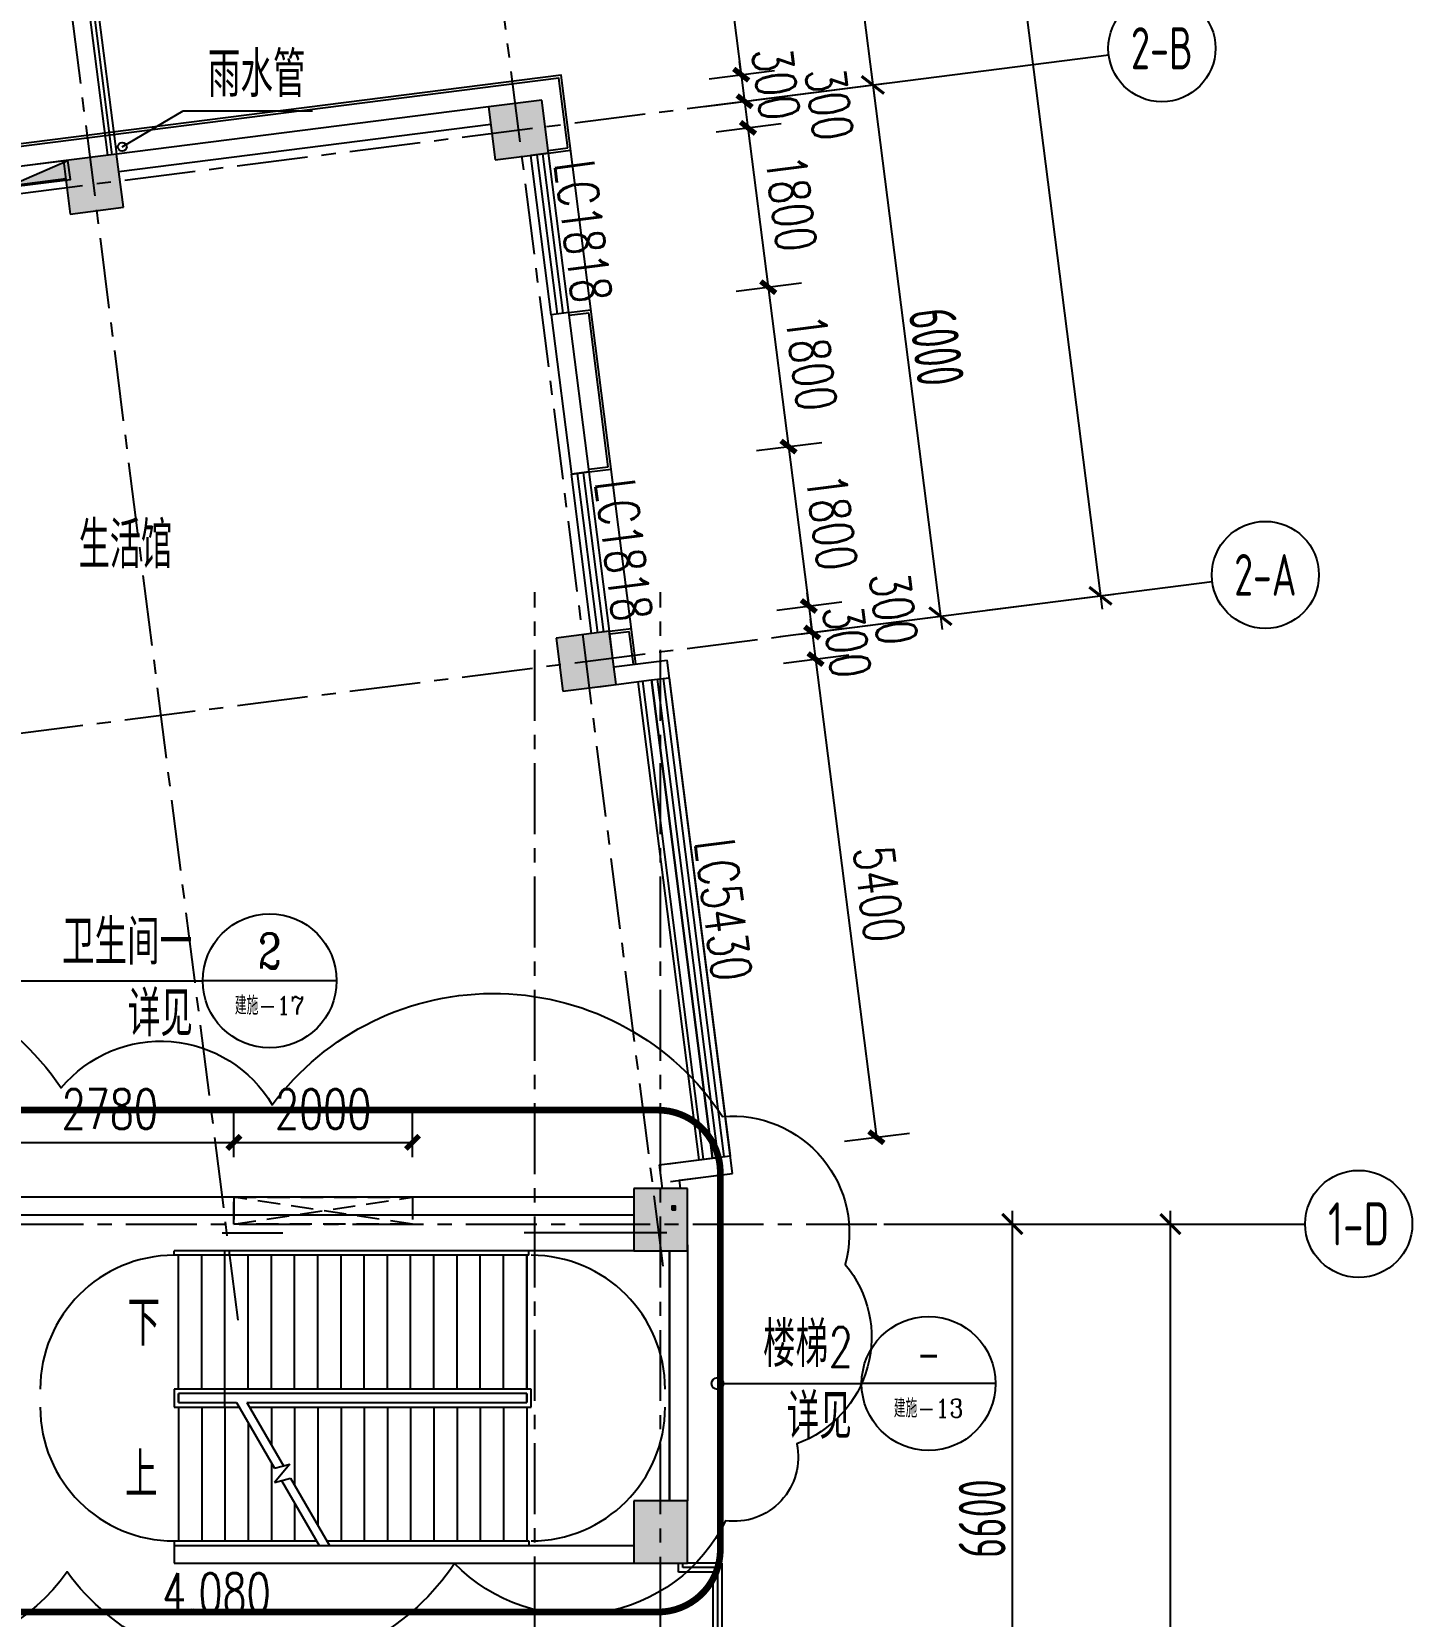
# Model space of a CAD drawing. Header units: millimetres. Extents: x -1048436 to -185795, y -983427 to 400387.
# Drawn here: x -685797 to -670333, y -341189 to -323434 of the extents above; entities that cross this region are included whole.
import ezdxf
from ezdxf.enums import TextEntityAlignment as Align

# ---------------------------------------------------------------- set-up
doc = ezdxf.new("R2010")
doc.units = ezdxf.units.MM
doc.header["$LTSCALE"] = 500
for name, pattern in [('( Dashed )', [0.75, 0.5, -0.25]), ('DASH', [0.35, 0.25, -0.1]), ('一层轴网$0$CENTER', [50.8, 31.75, -6.35, 6.35, -6.35])]:
    doc.linetypes.add(name, pattern=pattern)
for name, color, linetype in [('AXIS_TEXT', 7, 'Continuous'), ('COLUMN', 254, 'Continuous'), ('DIM_IDEN', 3, 'Continuous'), ('DIM_LEAD', 3, 'Continuous'), ('DIM_SYMB', 3, 'Continuous'), ('P-消火栓-VPIPE', 1, 'Continuous'), ('PROMPT', 1, 'Continuous'), ('PUB_DIM', 3, 'Continuous'), ('PUB_HATCH', 8, 'Continuous'), ('PUB_TEXT', 7, 'Continuous'), ('STAIR', 2, 'Continuous'), ('WINDOW', 4, 'Continuous'), ('WINDOW_TEXT', 7, 'Continuous'), ('一层轴网$0$建-文字', 4, 'Continuous'), ('一层轴网$0$建-符号', 150, 'Continuous'), ('一层轴网$0$建-轴线', 1, '一层轴网$0$CENTER'), ('建-墙', 254, 'Continuous'), ('建-屋面-排水沟落水口', 175, 'Continuous'), ('建-幕墙', 140, 'Continuous'), ('建-文字', 4, 'Continuous'), ('建-楼梯-扶手栏杆', 3, 'Continuous'), ('建-符号-箭头', 13, 'Continuous')]:
    doc.layers.add(name, color=color, linetype=linetype)
doc.layers.add('建-修改云', color=30, linetype='Continuous', plot=False)
doc.layers.add('建-非打-01', color=6, linetype='Continuous', plot=False)
doc.styles.add('_TCH_DIM', font='SIMPLEX', dxfattribs={"bigfont": 'GBCBIG'})
doc.styles.add('_TCH_DIM_T3', font='SIMPLEX', dxfattribs={"width": 0.705882, "bigfont": 'GBCBIG'})
doc.styles.add('_TCH_LABEL', font='COMPLEX', dxfattribs={"bigfont": 'GBCBIG'})
doc.styles.add('_TCH_WINDOW', font='SIMPLEX', dxfattribs={"height": 3.5, "bigfont": 'GBCBIG'})
doc.styles.add('COMPLEX', font='COMPLEX')
doc.styles.add('XD2008', font='xd-hzs.shx', dxfattribs={"width": 0.7, "bigfont": 'xd-hztxt.shx'})
doc.styles.add('一层轴网$0$XD2008', font='xd-hzs.shx', dxfattribs={"width": 0.7, "bigfont": 'xd-hztxt.shx'})
doc.styles.add('一层轴网$0$XD2008_T3', font='xd-hzs.shx', dxfattribs={"width": 0.7, "bigfont": 'xd-hztxt.shx'})
doc.dimstyles.new('_TCH_ARCH&&150', dxfattribs={"dimtxt": 446.25, "dimasz": 150, "dimexe": 375, "dimexo": 450, "dimgap": 150, "dimtad": 1, "dimdec": 0, "dimzin": 0, "dimdsep": 46, "dimtxsty": '_TCH_DIM_T3', "dimblk": 'ARCHTICK', "dimcen": 0.09, "dimclrt": 7, "dimazin": 2, "dimtfac": 1, "dimtdec": 0, "dimtix": 1, "dimtmove": 2, "dimatfit": 3, "dimldrblk": 'ARCHTICK', "dimfxl": 1, "dimtolj": 1, "dimtzin": 0, "dimarcsym": 0})
doc.dimstyles.new('一层轴网$0$XD100&&150', dxfattribs={"dimtxt": 525, "dimasz": 225, "dimexe": 150, "dimexo": 150, "dimgap": 75, "dimtad": 1, "dimdec": 0, "dimdsep": 46, "dimtxsty": '一层轴网$0$XD2008_T3', "dimblk": '一层轴网$0$_ARCHTICK', "dimcen": 2.5, "dimdle": 150, "dimclrt": 7, "dimaunit": 1, "dimadec": 0, "dimazin": 0, "dimtfac": 1, "dimtdec": 0, "dimtix": 1, "dimtmove": 0, "dimatfit": 3, "dimfxl": 1, "dimtolj": 1, "dimtzin": 0, "dimarcsym": 0})

# ---------------------------------------------------------------- blocks, each defined once
blk = doc.blocks.new('_AXISO')
blk.add_circle((0, 0), 0.5)
at = {"layer": 'AXIS_TEXT', "style": 'COMPLEX', "width": 1.041667}
blk.add_attdef('A', text='', height=0.56, dxfattribs=at).set_placement((-0.25, -0.28), (0.25, -0.28), align=Align.FIT)
blk = doc.blocks.new('一层轴网$0$_ARCHTICK')
at = {"color": 0, "linetype": 'ByBlock', "const_width": 0.15}
blk.add_lwpolyline([(-0.5, -0.5), (0.5, 0.5)], dxfattribs=at)
blk = doc.blocks.new('*D2931')
at = {"layer": 'Defpoints', "color": 0, "transparency": 16777216}
for p in [(77110, 19800), (78550, 19800), (77110, 13200)]:
    blk.add_point(p, dxfattribs=at)
at = {"layer": '一层轴网$0$建-符号', "color": 0, "lineweight": -2, "transparency": 16777216}
for p, q in [((78550, 13050), (78550, 19950)), ((77260, 19800), (78700, 19800)), ((77260, 13200), (78700, 13200))]:
    blk.add_line(p, q, dxfattribs=at)
at = {"layer": '一层轴网$0$建-符号', "color": 0, "lineweight": -2, "transparency": 16777216, "xscale": 225, "yscale": 225, "zscale": 225}
for p, rotation in [((78550, 19800), 90), ((78550, 13200), 270)]:
    blk.add_blockref('一层轴网$0$_ARCHTICK', p, dxfattribs=dict(at, rotation=rotation))
at = {"layer": '一层轴网$0$建-符号', "color": 7, "transparency": 16777216, "insert": (78212, 16500), "char_height": 525, "attachment_point": 5, "rotation": 90, "style": '一层轴网$0$XD2008_T3'}
blk.add_mtext('\\A1;6600', dxfattribs=at)
blk = doc.blocks.new('*D2934')
at = {"layer": 'Defpoints', "color": 0, "transparency": 16777216}
for p in [(78925, 19800), (80320, 19800), (78925, 0)]:
    blk.add_point(p, dxfattribs=at)
at = {"layer": '一层轴网$0$建-符号', "color": 0, "lineweight": -2, "transparency": 16777216}
for p, q in [((80320, -150), (80320, 19950)), ((79075, 19800), (80470, 19800)), ((79075, 0), (80470, 0))]:
    blk.add_line(p, q, dxfattribs=at)
at = {"layer": '一层轴网$0$建-符号', "color": 0, "lineweight": -2, "transparency": 16777216, "xscale": 225, "yscale": 225, "zscale": 225}
for p, rotation in [((80320, 19800), 90), ((80320, 0), 270)]:
    blk.add_blockref('一层轴网$0$_ARCHTICK', p, dxfattribs=dict(at, rotation=rotation))
at = {"layer": '一层轴网$0$建-符号', "color": 7, "transparency": 16777216, "insert": (79982.5, 9900), "char_height": 525, "attachment_point": 5, "rotation": 90, "style": '一层轴网$0$XD2008_T3'}
blk.add_mtext('\\A1;19800', dxfattribs=at)
blk = doc.blocks.new('*D2947')
at = {"layer": 'Defpoints', "color": 0, "transparency": 16777216}
for p in [(75070, 35746), (76987, 32563), (75499, 32373)]:
    blk.add_point(p, dxfattribs=at)
at = {"layer": '一层轴网$0$建-符号', "color": 0, "lineweight": -2, "transparency": 16777216}
for p, q in [((76539, 36084), (77006, 32414)), ((75219, 35765), (76707, 35954)), ((75648, 32392), (77136, 32582))]:
    blk.add_line(p, q, dxfattribs=at)
at = {"layer": '一层轴网$0$建-符号', "color": 0, "lineweight": -2, "transparency": 16777216, "xscale": 225, "yscale": 225, "zscale": 225}
for p, rotation in [((76558, 35935), 97.24752617045687), ((76987, 32563), 277.2475261704569)]:
    blk.add_blockref('一层轴网$0$_ARCHTICK', p, dxfattribs=dict(at, rotation=rotation))
at = {"layer": '一层轴网$0$建-符号', "color": 7, "transparency": 16777216, "insert": (77107, 34292), "char_height": 525, "attachment_point": 5, "rotation": 277.2475, "style": '一层轴网$0$XD2008_T3'}
blk.add_mtext('\\A1;3400', dxfattribs=at)
blk = doc.blocks.new('*D2948')
at = {"layer": 'Defpoints', "color": 0, "transparency": 16777216}
for p in [(75499, 32373), (77744, 26611), (76256, 26421)]:
    blk.add_point(p, dxfattribs=at)
at = {"layer": '一层轴网$0$建-符号', "color": 0, "lineweight": -2, "transparency": 16777216}
for p, q in [((76968, 32711), (77763, 26462)), ((75648, 32392), (77136, 32582)), ((76405, 26440), (77893, 26629))]:
    blk.add_line(p, q, dxfattribs=at)
at = {"layer": '一层轴网$0$建-符号', "color": 0, "lineweight": -2, "transparency": 16777216, "xscale": 225, "yscale": 225, "zscale": 225}
for p, rotation in [((76987, 32563), 97.24752617045682), ((77744, 26611), 277.2475261704568)]:
    blk.add_blockref('一层轴网$0$_ARCHTICK', p, dxfattribs=dict(at, rotation=rotation))
at = {"layer": '一层轴网$0$建-符号', "color": 7, "transparency": 16777216, "insert": (77700, 29629), "char_height": 525, "attachment_point": 5, "rotation": 277.2475, "style": '一层轴网$0$XD2008_T3'}
blk.add_mtext('\\A1;6000', dxfattribs=at)
blk = doc.blocks.new('*D2949')
at = {"layer": 'Defpoints', "color": 0, "transparency": 16777216}
for p in [(71304, 80226), (79537, 26839), (78116, 26658)]:
    blk.add_point(p, dxfattribs=at)
at = {"layer": '一层轴网$0$建-符号', "color": 0, "lineweight": -2, "transparency": 16777216}
for p, q in [((72706, 80556), (79556, 26690)), ((71452, 80245), (72873, 80426)), ((78265, 26677), (79686, 26857))]:
    blk.add_line(p, q, dxfattribs=at)
at = {"layer": '一层轴网$0$建-符号', "color": 0, "lineweight": -2, "transparency": 16777216, "xscale": 225, "yscale": 225, "zscale": 225}
for p, rotation in [((72725, 80407), 97.24752617045664), ((79537, 26839), 277.2475261704566)]:
    blk.add_blockref('一层轴网$0$_ARCHTICK', p, dxfattribs=dict(at, rotation=rotation))
at = {"layer": '一层轴网$0$建-符号', "color": 7, "transparency": 16777216, "insert": (76466, 53665), "char_height": 525, "attachment_point": 5, "rotation": 277.2475, "style": '一层轴网$0$XD2008_T3'}
blk.add_mtext('\\A1;54000', dxfattribs=at)
blk = doc.blocks.new('PA-X单栓')
blk.add_line((-162, 57), (325, 200))
blk.add_lwpolyline([(-162, 57), (325, 57), (325, 200), (-162, 200)], close=True)
blk.add_solid([(325, 57), (325, 200), (-162, 57)])
blk = doc.blocks.new('fghfgh')
at = {"layer": 'P-消火栓-VPIPE', "linetype": 'ByBlock', "xscale": 1.5, "yscale": 1.5, "zscale": 1.5, "rotation": 7.247243935561958}
blk.add_blockref('PA-X单栓', (-685837, -325235), dxfattribs=at)
blk = doc.blocks.new('A$C4F09042B')
at = {"layer": 'DIM_LEAD'}
for p, q in [((137036, 67294), (137719, 67696)), ((137719, 67696), (139169, 67696))]:
    blk.add_line(p, q, dxfattribs=at)
at = {"layer": '建-屋面-排水沟落水口'}
blk.add_circle((137036, 67294), 50, dxfattribs=at)
at = {"layer": 'PUB_TEXT', "style": '_TCH_DIM'}
blk.add_text('雨水管', height=506.4, dxfattribs=at).set_placement((137995, 67853))
blk = doc.blocks.new('A$C5F49506C')
at = {"layer": '建-幕墙'}
for p, q in [((-68192, 67252), (-67974, 67284)), ((-68188, 67223), (-67941, 67258)), ((-67961, 65437), (-67713, 65469)), ((-67957, 65407), (-67739, 65435)), ((-67738, 63681), (-67520, 63709)), ((-67734, 63652), (-67486, 63683)), ((-67507, 61866), (-67259, 61897)), ((-67503, 61836), (-67285, 61864))]:
    blk.add_line(p, q, dxfattribs=at)
for points in [[(-67209, 61501), (-68048, 68098), (-76628, 67006), (-76597, 66758)], [(-67974, 67284), (-68074, 68064), (-76595, 66980), (-76567, 66762)], [(-67520, 63709), (-67739, 65435)], [(-67238, 61497), (-67285, 61864)]]:
    blk.add_lwpolyline(points, dxfattribs=at)
blk = doc.blocks.new('_ArchTick')
at = {"color": 0, "linetype": 'ByBlock', "const_width": 0.4}
blk.add_lwpolyline([(-0.5, -0.5), (0.5, 0.5)], dxfattribs=at)
blk = doc.blocks.new('*D2975')
at = {"layer": 'Defpoints', "color": 0, "transparency": 16777216}
for p in [(-69713, 56140), (-71713, 55525), (-69713, 55525)]:
    blk.add_point(p, dxfattribs=at)
at = {"layer": 'PUB_DIM', "color": 0, "lineweight": -2, "transparency": 16777216}
for p, q in [((-71713, 55975), (-71713, 56515)), ((-69713, 55975), (-69713, 56515)), ((-71713, 56140), (-69713, 56140))]:
    blk.add_line(p, q, dxfattribs=at)
at = {"layer": 'PUB_DIM', "color": 0, "lineweight": -2, "transparency": 16777216, "xscale": 150, "yscale": 150, "zscale": 150, "rotation": 180}
blk.add_blockref('_ArchTick', (-71713, 56140), dxfattribs=at)
at = {"layer": 'PUB_DIM', "color": 0, "lineweight": -2, "transparency": 16777216, "xscale": 150, "yscale": 150, "zscale": 150}
blk.add_blockref('_ArchTick', (-69713, 56140), dxfattribs=at)
at = {"layer": 'PUB_DIM', "color": 7, "transparency": 16777216, "insert": (-70713, 56513), "char_height": 446.2, "attachment_point": 5, "style": '_TCH_DIM_T3'}
blk.add_mtext('\\A1;2000', dxfattribs=at)
blk = doc.blocks.new('*D2976')
at = {"layer": 'Defpoints', "color": 0, "transparency": 16777216}
for p in [(-71713, 56140), (-74493, 55525), (-71713, 55525)]:
    blk.add_point(p, dxfattribs=at)
at = {"layer": 'PUB_DIM', "color": 0, "lineweight": -2, "transparency": 16777216}
for p, q in [((-74493, 55975), (-74493, 56515)), ((-71713, 55975), (-71713, 56515)), ((-74493, 56140), (-71713, 56140))]:
    blk.add_line(p, q, dxfattribs=at)
at = {"layer": 'PUB_DIM', "color": 0, "lineweight": -2, "transparency": 16777216, "xscale": 150, "yscale": 150, "zscale": 150, "rotation": 180}
blk.add_blockref('_ArchTick', (-74493, 56140), dxfattribs=at)
at = {"layer": 'PUB_DIM', "color": 0, "lineweight": -2, "transparency": 16777216, "xscale": 150, "yscale": 150, "zscale": 150}
blk.add_blockref('_ArchTick', (-71713, 56140), dxfattribs=at)
at = {"layer": 'PUB_DIM', "color": 7, "transparency": 16777216, "insert": (-73103, 56513), "char_height": 446.2, "attachment_point": 5, "style": '_TCH_DIM_T3'}
blk.add_mtext('\\A1;2780', dxfattribs=at)
blk = doc.blocks.new('*D1534')
at = {"layer": 'Defpoints', "color": 0, "transparency": 16777216}
for p in [(-679007, -321241), (-677850, -323916), (-678654, -324019)]:
    blk.add_point(p, dxfattribs=at)
at = {"layer": 'PUB_DIM', "color": 0, "lineweight": -2, "transparency": 16777216}
for p, q in [((-678561, -321184), (-677831, -321092)), ((-678203, -321139), (-677850, -323916)), ((-678208, -323962), (-677478, -323869))]:
    blk.add_line(p, q, dxfattribs=at)
at = {"layer": 'PUB_DIM', "color": 0, "lineweight": -2, "transparency": 16777216, "xscale": 150, "yscale": 150, "zscale": 150}
for p, rotation in [((-678203, -321139), 97.24752617045812), ((-677850, -323916), 277.2475261704581)]:
    blk.add_blockref('_ArchTick', p, dxfattribs=dict(at, rotation=rotation))
at = {"layer": 'PUB_DIM', "color": 7, "transparency": 16777216, "insert": (-677656, -322481), "char_height": 446.2, "attachment_point": 5, "rotation": 277.2475, "style": '_TCH_DIM_T3'}
blk.add_mtext('\\A1;2800', dxfattribs=at)
blk = doc.blocks.new('*D1535')
at = {"layer": 'Defpoints', "color": 0, "transparency": 16777216}
for p in [(-678654, -324019), (-678616, -324316), (-677812, -324214)]:
    blk.add_point(p, dxfattribs=at)
at = {"layer": 'PUB_DIM', "color": 0, "lineweight": -2, "transparency": 16777216}
for p, q in [((-677850, -323916), (-677868, -323768)), ((-678208, -323962), (-677478, -323869)), ((-677850, -323916), (-677812, -324214)), ((-678170, -324260), (-677440, -324167)), ((-677812, -324214), (-677793, -324363))]:
    blk.add_line(p, q, dxfattribs=at)
at = {"layer": 'PUB_DIM', "color": 0, "lineweight": -2, "transparency": 16777216, "xscale": 150, "yscale": 150, "zscale": 150}
for p, rotation in [((-677850, -323916), 277.2475261704559), ((-677812, -324214), 97.24752617045586)]:
    blk.add_blockref('_ArchTick', p, dxfattribs=dict(at, rotation=rotation))
at = {"layer": 'PUB_DIM', "color": 7, "transparency": 16777216, "insert": (-677460, -324018), "char_height": 446.2, "attachment_point": 5, "rotation": 277.2475, "style": '_TCH_DIM_T3'}
blk.add_mtext('\\A1;300', dxfattribs=at)
blk = doc.blocks.new('*D1536')
at = {"layer": 'Defpoints', "color": 0, "transparency": 16777216}
for p in [(-678616, -324316), (-677774, -324512), (-678578, -324614)]:
    blk.add_point(p, dxfattribs=at)
at = {"layer": 'PUB_DIM', "color": 0, "lineweight": -2, "transparency": 16777216}
for p, q in [((-678170, -324260), (-677440, -324167)), ((-677812, -324214), (-677774, -324512)), ((-678132, -324557), (-677402, -324464))]:
    blk.add_line(p, q, dxfattribs=at)
at = {"layer": 'PUB_DIM', "color": 0, "lineweight": -2, "transparency": 16777216, "xscale": 150, "yscale": 150, "zscale": 150}
for p, rotation in [((-677812, -324214), 97.24752617045304), ((-677774, -324512), 277.2475261704531)]:
    blk.add_blockref('_ArchTick', p, dxfattribs=dict(at, rotation=rotation))
at = {"layer": 'PUB_DIM', "color": 7, "transparency": 16777216, "insert": (-676863, -324245), "char_height": 446.2, "attachment_point": 5, "rotation": 277.2475, "style": '_TCH_DIM_T3'}
blk.add_mtext('\\A1;300', dxfattribs=at)
blk = doc.blocks.new('*D1537')
at = {"layer": 'Defpoints', "color": 0, "transparency": 16777216}
for p in [(-678578, -324614), (-677547, -326297), (-678351, -326400)]:
    blk.add_point(p, dxfattribs=at)
at = {"layer": 'PUB_DIM', "color": 0, "lineweight": -2, "transparency": 16777216}
for p, q in [((-678132, -324557), (-677402, -324464)), ((-677774, -324512), (-677547, -326297)), ((-677905, -326343), (-677175, -326250))]:
    blk.add_line(p, q, dxfattribs=at)
at = {"layer": 'PUB_DIM', "color": 0, "lineweight": -2, "transparency": 16777216, "xscale": 150, "yscale": 150, "zscale": 150}
for p, rotation in [((-677774, -324512), 97.24752617045625), ((-677547, -326297), 277.2475261704562)]:
    blk.add_blockref('_ArchTick', p, dxfattribs=dict(at, rotation=rotation))
at = {"layer": 'PUB_DIM', "color": 7, "transparency": 16777216, "insert": (-677290, -325357), "char_height": 446.2, "attachment_point": 5, "rotation": 277.2475, "style": '_TCH_DIM_T3'}
blk.add_mtext('\\A1;1800', dxfattribs=at)
blk = doc.blocks.new('*D1538')
at = {"layer": 'Defpoints', "color": 0, "transparency": 16777216}
for p in [(-678351, -326400), (-677320, -328083), (-678124, -328185)]:
    blk.add_point(p, dxfattribs=at)
at = {"layer": 'PUB_DIM', "color": 0, "lineweight": -2, "transparency": 16777216}
for p, q in [((-677905, -326343), (-677175, -326250)), ((-677547, -326297), (-677320, -328083)), ((-677678, -328128), (-676948, -328036))]:
    blk.add_line(p, q, dxfattribs=at)
at = {"layer": 'PUB_DIM', "color": 0, "lineweight": -2, "transparency": 16777216, "xscale": 150, "yscale": 150, "zscale": 150}
for p, rotation in [((-677547, -326297), 97.24752617045712), ((-677320, -328083), 277.2475261704571)]:
    blk.add_blockref('_ArchTick', p, dxfattribs=dict(at, rotation=rotation))
at = {"layer": 'PUB_DIM', "color": 7, "transparency": 16777216, "insert": (-677063, -327143), "char_height": 446.2, "attachment_point": 5, "rotation": 277.2475, "style": '_TCH_DIM_T3'}
blk.add_mtext('\\A1;1800', dxfattribs=at)
blk = doc.blocks.new('*D1539')
at = {"layer": 'Defpoints', "color": 0, "transparency": 16777216}
for p in [(-678124, -328185), (-677093, -329869), (-677897, -329971)]:
    blk.add_point(p, dxfattribs=at)
at = {"layer": 'PUB_DIM', "color": 0, "lineweight": -2, "transparency": 16777216}
for p, q in [((-677678, -328128), (-676948, -328036)), ((-677320, -328083), (-677093, -329869)), ((-677451, -329914), (-676721, -329821))]:
    blk.add_line(p, q, dxfattribs=at)
at = {"layer": 'PUB_DIM', "color": 0, "lineweight": -2, "transparency": 16777216, "xscale": 150, "yscale": 150, "zscale": 150}
for p, rotation in [((-677320, -328083), 97.24752617045507), ((-677093, -329869), 277.247526170455)]:
    blk.add_blockref('_ArchTick', p, dxfattribs=dict(at, rotation=rotation))
at = {"layer": 'PUB_DIM', "color": 7, "transparency": 16777216, "insert": (-676836, -328929), "char_height": 446.2, "attachment_point": 5, "rotation": 277.2475, "style": '_TCH_DIM_T3'}
blk.add_mtext('\\A1;1800', dxfattribs=at)
blk = doc.blocks.new('*D1540')
at = {"layer": 'Defpoints', "color": 0, "transparency": 16777216}
for p in [(-677897, -329971), (-677055, -330166), (-677859, -330268)]:
    blk.add_point(p, dxfattribs=at)
at = {"layer": 'PUB_DIM', "color": 0, "lineweight": -2, "transparency": 16777216}
for p, q in [((-677451, -329914), (-676721, -329821)), ((-677093, -329869), (-677112, -329720)), ((-677093, -329869), (-677055, -330166)), ((-677413, -330212), (-676683, -330119)), ((-677055, -330166), (-677036, -330315))]:
    blk.add_line(p, q, dxfattribs=at)
at = {"layer": 'PUB_DIM', "color": 0, "lineweight": -2, "transparency": 16777216, "xscale": 150, "yscale": 150, "zscale": 150}
for p, rotation in [((-677093, -329869), 277.2475261704535), ((-677055, -330166), 97.24752617045347)]:
    blk.add_blockref('_ArchTick', p, dxfattribs=dict(at, rotation=rotation))
at = {"layer": 'PUB_DIM', "color": 7, "transparency": 16777216, "insert": (-676144, -329899), "char_height": 446.2, "attachment_point": 5, "rotation": 277.2475, "style": '_TCH_DIM_T3'}
blk.add_mtext('\\A1;300', dxfattribs=at)
blk = doc.blocks.new('*D1541')
at = {"layer": 'Defpoints', "color": 0, "transparency": 16777216}
for p in [(-677859, -330268), (-677821, -330566), (-677017, -330464)]:
    blk.add_point(p, dxfattribs=at)
at = {"layer": 'PUB_DIM', "color": 0, "lineweight": -2, "transparency": 16777216}
for p, q in [((-677055, -330166), (-677074, -330017)), ((-677413, -330212), (-676683, -330119)), ((-677055, -330166), (-677017, -330464)), ((-677375, -330510), (-676645, -330417)), ((-677017, -330464), (-676998, -330613))]:
    blk.add_line(p, q, dxfattribs=at)
at = {"layer": 'PUB_DIM', "color": 0, "lineweight": -2, "transparency": 16777216, "xscale": 150, "yscale": 150, "zscale": 150}
for p, rotation in [((-677055, -330166), 277.2475261704712), ((-677017, -330464), 97.24752617047113)]:
    blk.add_blockref('_ArchTick', p, dxfattribs=dict(at, rotation=rotation))
at = {"layer": 'PUB_DIM', "color": 7, "transparency": 16777216, "insert": (-676666, -330268), "char_height": 446.2, "attachment_point": 5, "rotation": 277.2475, "style": '_TCH_DIM_T3'}
blk.add_mtext('\\A1;300', dxfattribs=at)
blk = doc.blocks.new('*D1542')
at = {"layer": 'Defpoints', "color": 0, "transparency": 16777216}
for p in [(-677821, -330566), (-676336, -335821), (-677140, -335923)]:
    blk.add_point(p, dxfattribs=at)
at = {"layer": 'PUB_DIM', "color": 0, "lineweight": -2, "transparency": 16777216}
for p, q in [((-677375, -330510), (-676645, -330417)), ((-677017, -330464), (-676336, -335821)), ((-676694, -335867), (-675964, -335774))]:
    blk.add_line(p, q, dxfattribs=at)
at = {"layer": 'PUB_DIM', "color": 0, "lineweight": -2, "transparency": 16777216, "xscale": 150, "yscale": 150, "zscale": 150}
for p, rotation in [((-677017, -330464), 97.24752617045631), ((-676336, -335821), 277.2475261704563)]:
    blk.add_blockref('_ArchTick', p, dxfattribs=dict(at, rotation=rotation))
at = {"layer": 'PUB_DIM', "color": 7, "transparency": 16777216, "insert": (-676306, -333096), "char_height": 446.2, "attachment_point": 5, "rotation": 277.2475, "style": '_TCH_DIM_T3'}
blk.add_mtext('\\A1;5400', dxfattribs=at)
blk = doc.blocks.new('$TCHSYS$WIN2D')
for p, q in [((-0.5, 0.5), (0.5, 0.5)), ((-0.5, 0.5), (-0.5, -0.5)), ((0.5, 0.5), (0.5, -0.5)), ((0.5, 0.1667), (-0.5, 0.1667)), ((0.5, -0.1667), (-0.5, -0.1667)), ((-0.5, -0.5), (0.5, -0.5))]:
    blk.add_line(p, q)
blk = doc.blocks.new('一层轴网')
at = {"layer": '一层轴网$0$建-符号'}
for p, q in [((75096.8, 32322.2), (79629.5, 32898.6)), ((76256.3, 26421.3), (80789, 26997.8)), ((77110, 19800), (81830, 19800)), ((81830, 19801.8), (81830, 19801.8))]:
    blk.add_line(p, q, dxfattribs=at)
at = {"layer": '一层轴网$0$建-轴线', "ltscale": 0.05}
for p, q in [((74638.3, 19327.2), (66478.9, 83487.5)), ((69876.7, 18721.7), (61717.3, 82882)), ((54750, 29734.6), (75499.4, 32373.4)), ((54750.7, 23686.4), (76256.3, 26421.3)), ((-2500, 19800), (77110, 19800))]:
    blk.add_line(p, q, dxfattribs=at)
for points in [[(73200, -2500), (73200, 26879.1)], [(74610, -2500.8), (74610, 26878.3)]]:
    blk.add_lwpolyline(points, dxfattribs=at)
at = {"layer": '一层轴网$0$建-符号'}
ref = blk.add_blockref('_AXISO', (80224.7, 32974.3), dxfattribs=dict(at, xscale=1200, yscale=1200, zscale=1200))
ref.add_attrib('A', '2-B', dxfattribs={"layer": '一层轴网$0$建-文字', "height": 471.94, "style": '一层轴网$0$XD2008', "width": 0.911494}).set_placement((79877.3, 32738.3), (80572.1, 32738.3), align=Align.FIT)
ref = blk.add_blockref('_AXISO', (81384.2, 27073.4), dxfattribs=dict(at, xscale=1200, yscale=1200, zscale=1200))
ref.add_attrib('A', '2-A', dxfattribs={"layer": '一层轴网$0$建-文字', "height": 467.56, "style": '一层轴网$0$XD2008', "width": 0.894142}).set_placement((81035.3, 26839.7), (81733.1, 26839.7), align=Align.FIT)
ref = blk.add_blockref('_AXISO', (82430, 19801.8), dxfattribs=dict(at, xscale=1200, yscale=1200, zscale=1200))
ref.add_attrib('A', '1-D', dxfattribs={"layer": '一层轴网$0$建-文字', "height": 482.65, "style": '一层轴网$0$XD2008', "width": 0.944767}).set_placement((82086.3, 19560.5), (82773.7, 19560.5), align=Align.FIT)
for p1, p2, distance, picture, middle in [((71303.6, 80226.4), (78116.1, 26657.8), 1432.5, '*D2949', (76465.7, 53665.4)), ((75070.4, 35746.2), (75499.4, 32373.4), 1499.7, '*D2947', (77107.5, 34291.6)), ((75499.4, 32373.4), (76256.3, 26421.3), 1499.7, '*D2948', (77700.4, 29629.1)), ((77110, 13200), (77110, 19800), -1440, '*D2931', (78212.5, 16500)), ((78925, 0), (78925, 19800), -1395, '*D2934', (79982.5, 9900))]:
    dim = blk.add_aligned_dim(p1=p1, p2=p2, distance=distance, dimstyle='一层轴网$0$XD100&&150', dxfattribs=at)
    dim.commit()
    dim.dimension.update_dxf_attribs({"geometry": picture, "text_midpoint": middle})
blk = doc.blocks.new('A$C20CF2A72')
at = {"linetype": '( Dashed )'}
blk.add_lwpolyline([(-69713.1, 55224.5), (-71713.1, 55224.5), (-71713.1, 55524.5), (-69713.1, 55524.5), (-69713.1, 55224.5), (-71713.1, 55524.5), (-71713.1, 55224.5), (-69713.1, 55524.5)], dxfattribs=at)
at = {"layer": 'PUB_DIM'}
for p1, p2, picture, middle in [((-74493.1, 55524.5), (-71713.1, 55524.5), '*D2976', (-73103.1, 56513.1)), ((-71713.1, 55524.5), (-69713.1, 55524.5), '*D2975', (-70713.1, 56513.1))]:
    dim = blk.add_aligned_dim(p1=p1, p2=p2, distance=615.5, dimstyle='_TCH_ARCH&&150', dxfattribs=at)
    dim.commit()
    dim.dimension.update_dxf_attribs({"geometry": picture, "text_midpoint": middle})

msp = doc.modelspace()

# ---------------------------------------------------------------- hatches: boundary and pattern name
at = {"layer": 'PUB_HATCH'}
for points in [[(-680680.1, -324276.4), (-680604.4, -324871.6), (-680009.2, -324795.9), (-680084.9, -324200.7)], [(-685441.7, -324882), (-685366, -325477.2), (-684770.8, -325401.5), (-684846.5, -324806.3)], [(-679923.1, -330228.5), (-679847.4, -330823.7), (-679252.2, -330748), (-679327.9, -330152.8)], [(-679052.7, -336394), (-679052.7, -337094), (-678452.7, -337094), (-678452.7, -336394)], [(-679052.6, -339894), (-679052.6, -340594), (-678452.6, -340594), (-678452.6, -339894)]]:
    msp.add_hatch(color=256, dxfattribs=at).paths.add_polyline_path(points)

# ---------------------------------------------------------------- linework, layer by layer
for p, q in [((-684845.2, -324806.1), (-685198.5, -322028.5)), ((-678062.7, -340593.2), (-678452.6, -340593.2)), ((-678062.7, -343094), (-678062.7, -340593.2))]:
    msp.add_line(p, q)
at = {"layer": 'COLUMN'}
for p, q in [((-680084.9, -324200.7), (-680680.1, -324276.4)), ((-680680.1, -324276.4), (-680604.4, -324871.6)), ((-680009.2, -324795.9), (-680084.9, -324200.7)), ((-684846.5, -324806.3), (-685441.7, -324882)), ((-685441.7, -324882), (-685366, -325477.2)), ((-684770.8, -325401.5), (-684846.5, -324806.3)), ((-680604.4, -324871.6), (-680009.2, -324795.9)), ((-685366, -325477.2), (-684770.8, -325401.5)), ((-679327.9, -330152.8), (-679923.1, -330228.5)), ((-679923.1, -330228.5), (-679847.4, -330823.7)), ((-679252.2, -330748), (-679327.9, -330152.8)), ((-679847.4, -330823.7), (-679252.2, -330748)), ((-679052.7, -336394), (-679052.7, -337094)), ((-678452.7, -336394), (-679052.7, -336394)), ((-678452.7, -337094), (-678452.7, -336394)), ((-679052.7, -337094), (-678452.7, -337094)), ((-679052.6, -339894), (-679052.6, -340594)), ((-678452.6, -339894), (-679052.6, -339894)), ((-678452.6, -340594), (-678452.6, -339894)), ((-679052.6, -340594), (-678452.6, -340594))]:
    msp.add_line(p, q, dxfattribs=at)
at = {"layer": 'DIM_IDEN'}
for p, q in [((-686069.8, -334068.5), (-683882, -334068.5)), ((-682382, -334068.5), (-683882, -334068.5)), ((-678115.8, -338580.6), (-676500.8, -338580.6)), ((-678115.8, -338580.6), (-678115.8, -338580.6)), ((-675000.8, -338580.6), (-676500.8, -338580.6))]:
    msp.add_line(p, q, dxfattribs=at)
for centre, radius in [((-683132, -334068.5), 750), ((-675750.8, -338580.6), 750), ((-678115.8, -338580.6), 66.2)]:
    msp.add_circle(centre, radius, dxfattribs=at)
at = {"layer": 'DIM_SYMB'}
for points in [[(-684282.7, -337894, 0, 0, 0), (-679452.7, -337894, 0, 0, 0), (-679452.7, -339594, 0, 0, 0), (-682402.7, -339594, 120, 0, 0), (-682852.7, -339594, 0, 0, 0)], [(-684282.7, -339594, 0, 0, 0), (-683562.7, -339594, 120, 0, 0), (-683112.7, -339594, 0, 0, 0)]]:
    msp.add_lwpolyline(points, format="xyseb", dxfattribs=at)
at = {"layer": 'PROMPT'}
for p, q in [((-678625.8, -336633.3), (-678585.8, -336593.3)), ((-678625.8, -336593.3), (-678585.8, -336633.3))]:
    msp.add_line(p, q, dxfattribs=at)
msp.add_lwpolyline([(-678625.8, -336633.3), (-678585.8, -336633.3), (-678585.8, -336593.3), (-678625.8, -336593.3)], close=True, dxfattribs=at)
at = {"layer": 'STAIR', "linetype": 'Continuous'}
for p, q in [((-683662.8, -336894), (-682983.6, -336894)), ((-678682.8, -336894), (-680282.8, -336894))]:
    msp.add_line(p, q, dxfattribs=at)
at = {"layer": 'STAIR'}
for p, q in [((-680227.7, -337094), (-684202.7, -337094)), ((-684202.7, -337144), (-684202.7, -337094)), ((-680227.7, -337144), (-684202.7, -337144)), ((-680252.7, -337094), (-684152.7, -337094)), ((-684152.7, -338644), (-684152.7, -337144)), ((-683892.7, -338644), (-683892.7, -337144)), ((-683632.7, -338844), (-683632.7, -337094)), ((-683632.7, -338844), (-683632.7, -337094)), ((-683632.7, -338644), (-683632.7, -337144)), ((-683372.7, -338644), (-683372.7, -337144)), ((-683112.7, -338644), (-683112.7, -337144)), ((-682852.7, -338644), (-682852.7, -337144)), ((-682592.7, -338644), (-682592.7, -337144)), ((-682332.7, -338644), (-682332.7, -337144)), ((-682072.7, -338644), (-682072.7, -337144)), ((-681812.7, -338644), (-681812.7, -337144)), ((-681552.7, -338644), (-681552.7, -337144)), ((-681292.7, -338644), (-681292.7, -337144)), ((-681032.7, -338644), (-681032.7, -337144)), ((-680772.7, -338644), (-680772.7, -337144)), ((-680512.7, -338644), (-680512.7, -337144)), ((-680227.7, -337094), (-680252.7, -337094)), ((-680252.7, -338644), (-680252.7, -337144)), ((-680252.7, -337144), (-680252.7, -338644)), ((-680227.7, -337144), (-680227.7, -337094)), ((-679052.7, -337094), (-680227.7, -337094)), ((-678652.7, -339894), (-678652.7, -337094)), ((-684202.7, -338644), (-684202.7, -338844)), ((-680202.7, -338644), (-684202.7, -338644)), ((-680252.7, -338694), (-684152.7, -338694)), ((-684152.7, -338694), (-684152.7, -338794)), ((-680252.7, -338694), (-684152.7, -338694)), ((-684152.7, -338794), (-684152.7, -338694)), ((-680252.7, -338794), (-680252.7, -338694)), ((-680252.7, -338694), (-680252.7, -338794)), ((-680202.7, -338844), (-680202.7, -338644)), ((-684202.7, -338844), (-683473.4, -338844)), ((-684152.7, -338794), (-683502.3, -338794)), ((-684152.7, -338794), (-683502.3, -338794)), ((-684152.7, -338844), (-684152.7, -340344)), ((-683892.7, -338844), (-683892.7, -340344)), ((-683632.7, -338844), (-683632.7, -340344)), ((-683502.3, -338794), (-683077.6, -339529.6)), ((-683386.8, -338794), (-680252.7, -338794)), ((-683386.8, -338794), (-682977.6, -339502.8)), ((-683386.8, -338794), (-680252.7, -338794)), ((-683358, -338844), (-680202.7, -338844)), ((-683112.7, -338844), (-683112.7, -339268.8)), ((-682852.7, -338844), (-682852.7, -339719.2)), ((-682592.7, -338844), (-682592.7, -340169.5)), ((-682332.7, -338844), (-682332.7, -340344)), ((-682072.7, -338844), (-682072.7, -340344)), ((-681812.7, -338844), (-681812.7, -340344)), ((-681552.7, -338844), (-681552.7, -340344)), ((-681292.7, -338844), (-681292.7, -340344)), ((-681032.7, -338844), (-681032.7, -340344)), ((-680772.7, -338844), (-680772.7, -340344)), ((-680512.7, -338844), (-680512.7, -340344)), ((-680252.7, -338844), (-680252.7, -340344)), ((-680252.7, -338844), (-680252.7, -340344)), ((-683372.7, -339018.5), (-683372.7, -340344)), ((-683112.7, -339468.8), (-683112.7, -340344)), ((-682905.2, -339483.4), (-683078.1, -339689.5)), ((-683078.1, -339689.5), (-682897.7, -339641.1)), ((-683077.6, -339529.6), (-682905.2, -339483.4)), ((-682897.7, -339641.1), (-682463.1, -340394)), ((-682997.7, -339667.9), (-682578.5, -340394)), ((-682852.7, -339919.2), (-682852.7, -340344)), ((-684202.7, -340344), (-682607.4, -340344)), ((-684202.7, -340344), (-684202.7, -340394)), ((-682491.9, -340344), (-680227.7, -340344)), ((-680227.7, -340344), (-680227.7, -340394)), ((-684202.7, -340394), (-682578.5, -340394)), ((-684152.7, -340394), (-682578.5, -340394)), ((-682463.1, -340394), (-680252.7, -340394)), ((-682463.1, -340394), (-680227.7, -340394)), ((-680252.7, -340394), (-680227.7, -340394)), ((-680227.7, -340394), (-679052.6, -340394))]:
    msp.add_line(p, q, dxfattribs=at)
at = {"layer": '建-修改云'}
for centre, start, end in [((-684202.7, -338644), 90, 180), ((-680202.7, -338644), 0, 90), ((-684202.7, -338844), 180, 270), ((-680202.7, -338844), 270, 0)]:
    msp.add_arc(centre, 1500, start, end, dxfattribs=at)
at = {"layer": '建-墙'}
for p, q in [((-680680.1, -324276.4), (-684846.5, -324806.3)), ((-680083.6, -324200.6), (-680084.9, -324200.7)), ((-680007.9, -324795.8), (-680083.6, -324200.6)), ((-680654.8, -324474.8), (-684821.3, -325004.7)), ((-685441.7, -324882), (-688318.6, -325247.8)), ((-680009.2, -324795.9), (-680007.9, -324795.8)), ((-688293.3, -325446.2), (-685416.5, -325080.4)), ((-679780.8, -326581.4), (-679979.2, -326606.6)), ((-679979.2, -326606.6), (-679752.1, -328392.2)), ((-679553.7, -328367), (-679780.8, -326581.4)), ((-679752.1, -328392.2), (-679553.7, -328367)), ((-679326.6, -330152.6), (-679327.9, -330152.8)), ((-679276.1, -330549.9), (-679326.6, -330152.6)), ((-679276.1, -330549.9), (-678680.9, -330474.2)), ((-677949.2, -336227.8), (-678680.9, -330474.2)), ((-679449.3, -330773.5), (-678854.1, -330697.8)), ((-678172.9, -336054.2), (-678854.1, -330697.8)), ((-679449.3, -330773.1), (-679449.3, -330773.5)), ((-678768.1, -336129.9), (-678172.9, -336054.2)), ((-678668.8, -336117.7), (-678073.6, -336042)), ((-678768.1, -336129.9), (-678734.5, -336394)), ((-678643.7, -336315.7), (-678048.5, -336240)), ((-678544.4, -336303.5), (-677949.2, -336227.8)), ((-678544.4, -336303.5), (-678532.9, -336394)), ((-679052.7, -336494), (-686012.7, -336494)), ((-679052.7, -336694), (-686012.7, -336694)), ((-678652.6, -337094), (-678652.6, -339894)), ((-678452.7, -337024.9), (-678452.6, -337025.5)), ((-678452.6, -337025.5), (-678452.6, -339894)), ((-684202.7, -340394), (-679052.6, -340394)), ((-684202.7, -340394), (-684202.7, -340594)), ((-684202.7, -340594), (-679052.6, -340594))]:
    msp.add_line(p, q, dxfattribs=at)
at = {"layer": '建-楼梯-扶手栏杆'}
for p, q in [((-684944.4, -324818.7), (-685297.7, -322041.1)), ((-684894.8, -324812.4), (-685248.1, -322034.8)), ((-678321.6, -336073.6), (-679002.9, -330716.7)), ((-678272, -336067.3), (-678953.3, -330710.4)), ((-678552.6, -340693.2), (-678552.6, -340594)), ((-678162.7, -340693.2), (-678552.6, -340693.2)), ((-678502.6, -340643.2), (-678502.6, -340594)), ((-678112.7, -340643.2), (-678502.6, -340643.2)), ((-678162.7, -342994), (-678162.7, -340693.2)), ((-678112.7, -343044), (-678112.7, -340643.2))]:
    msp.add_line(p, q, dxfattribs=at)
at = {"layer": '建-符号-箭头', "linetype": 'DASH', "ltscale": 2, "const_width": 75}
msp.add_lwpolyline([(-686667.8, -336217.3, -0.4142136), (-685967.8, -335517.3), (-678783.7, -335517.3, -0.4142136), (-678083.7, -336217.3), (-678083.7, -340441, -0.4142136), (-678783.7, -341141), (-685967.8, -341141, -0.4142136), (-686667.8, -340441)], format="xyb", close=True, dxfattribs=at)
at = {"layer": '建-非打-01'}
msp.add_lwpolyline([(-695395.7, -335464, -0.5205671), (-690670.1, -335204.6, -0.5205671), (-685465.8, -335268.4, -0.5205671), (-683103.1, -335459.9, -0.5205671), (-678058.4, -335587.5, -0.5205671), (-676685.5, -337246.4, -0.5205671), (-677228.3, -339256.2, -0.5205671), (-678026.5, -340117.6, -0.5205671), (-681059.7, -340596.1, -0.5205671), (-685401.9, -340691.8, -0.5205671), (-688882.1, -340691.8, -0.5205671), (-693511.7, -340564.2, -0.5205671), (-696576.9, -340468.5, -0.5205671)], format="xyb", close=True, dxfattribs=at)

# ---------------------------------------------------------------- block references
for name, p in [('一层轴网', (-753362.7, -356594)), ('A$C4F09042B', (-821819.6, -392018.5)), ('A$C20CF2A72', (-611819.6, -392018.5)), ('A$C5F49506C', (-611819.6, -392018.5)), ('fghfgh', (0, 0))]:
    msp.add_blockref(name, p)
at = {"layer": 'WINDOW'}
ref = msp.add_blockref('$TCHSYS$WIN2D', (-679993.5, -325701.2), dxfattribs=dict(at, xscale=1800, yscale=-200, zscale=1800, rotation=97.24752661318658))
ref.add_attrib('A', 'LC1818', (-679941.3, -324908.3), dxfattribs={"layer": 'WINDOW_TEXT', "height": 446.25, "rotation": 277.24753, "style": '_TCH_WINDOW', "width": 0.705882})
ref = msp.add_blockref('$TCHSYS$WIN2D', (-679539.4, -329272.4), dxfattribs=dict(at, xscale=1800, yscale=-200, zscale=1800, rotation=97.24752661318658))
ref.add_attrib('A', 'LC1818', (-679487.1, -328479.5), dxfattribs={"layer": 'WINDOW_TEXT', "height": 446.25, "rotation": 277.24753, "style": '_TCH_WINDOW', "width": 0.705882})
ref = msp.add_blockref('$TCHSYS$WIN2D', (-678414.3, -333363.6), dxfattribs=dict(at, xscale=-5400, yscale=200, zscale=-5400, rotation=97.24752726634296))
ref.add_attrib('A', 'LC5430', (-678369.6, -332511.2), dxfattribs={"layer": 'WINDOW_TEXT', "height": 446.25, "rotation": 277.24753, "style": '_TCH_WINDOW', "width": 0.705882})

# ---------------------------------------------------------------- texts
at = {"layer": 'PUB_TEXT', "style": '_TCH_DIM'}
for s, height, p in [('卫生间一', 506.38, (-685458.1, -333888.7)), ('详见', 506.38, (-684720.8, -334689.6)), ('下', 506.4, (-684725, -338156.5)), ('楼梯', 506.38, (-677605.5, -338395.2)), ('详见', 506.38, (-677339.7, -339201.7)), ('上', 506.4, (-684752.9, -339856.5))]:
    msp.add_text(s, height=height, dxfattribs=at).set_placement(p)
at = {"layer": 'PUB_TEXT', "style": '_TCH_LABEL'}
msp.add_text('2', height=391.5, dxfattribs=at).set_placement((-683262.5, -333929.7), (-683001.4, -333929.7), align=Align.FIT)
for s, height, width, p, p2 in [('建施-17', 204.58, 0.947735, (-683521.6, -334447.6), (-682742.3, -334447.6)), ('-', 391.5, 0.777778, (-675881.3, -338441.8), (-675620.3, -338441.8)), ('建施-13', 204.58, 0.947735, (-676140.5, -338959.7), (-675361.1, -338959.7))]:
    msp.add_text(s, height=height, dxfattribs=dict(at, width=width)).set_placement(p, p2, align=Align.FIT)
at = {"layer": 'PUB_TEXT', "style": '_TCH_DIM', "width": 0.705882}
msp.add_text('2', height=446.2, dxfattribs=at).set_placement((-676868.3, -338395.2))
at = {"layer": '建-文字'}
for s, height, style, width, p in [('生活馆', 525, 'XD2008', 0.7, (-685272.2, -329448.8)), ('4.080', 446.25, '_TCH_DIM', 0.705882, (-684335.2, -341152))]:
    msp.add_text(s, height=height, dxfattribs=dict(at, style=style, width=width)).set_placement(p)

# ---------------------------------------------------------------- dimensions: what is measured, and where the dimension line sits
at = {"layer": 'PUB_DIM'}
for p1, p2, picture, middle in [((-679007.2, -321241.1), (-678654, -324018.8), '*D1534', (-677656, -322480.6)), ((-678654, -324018.8), (-678616.1, -324316.4), '*D1535', (-677460.5, -324018.2)), ((-678578.3, -324614), (-678351.2, -326399.6), '*D1537', (-677290.2, -325357.4)), ((-678351.2, -326399.6), (-678124.1, -328185.2), '*D1538', (-677063.1, -327143)), ((-678124.1, -328185.2), (-677897, -329970.8), '*D1539', (-676836, -328928.6)), ((-677859.2, -330268.4), (-677821.3, -330566.5), '*D1541', (-676665.7, -330268.1)), ((-677821.3, -330566.5), (-677140, -335923.3), '*D1542', (-676306.1, -333095.5))]:
    dim = msp.add_aligned_dim(p1=p1, p2=p2, distance=810.9, dimstyle='_TCH_ARCH&&150', dxfattribs=at)
    dim.commit()
    dim.dimension.update_dxf_attribs({"geometry": picture, "text_midpoint": middle})
for base, p1, p2, picture, middle in [((-677773.8, -324511.7), (-678616.1, -324316.4), (-678578.3, -324614), '*D1536', (-676862.8, -324244.6)), ((-677054.8, -330166.1), (-677897, -329970.8), (-677859.2, -330268.4), '*D1540', (-676143.7, -329899.1))]:
    dim = msp.add_linear_dim(base=base, p1=p1, p2=p2, angle=277.24753, dimstyle='_TCH_ARCH&&150', dxfattribs=at)
    dim.commit()
    dim.dimension.update_dxf_attribs({"geometry": picture, "text_midpoint": middle, "dimtype": 129})

doc.saveas('drawing.dxf')
